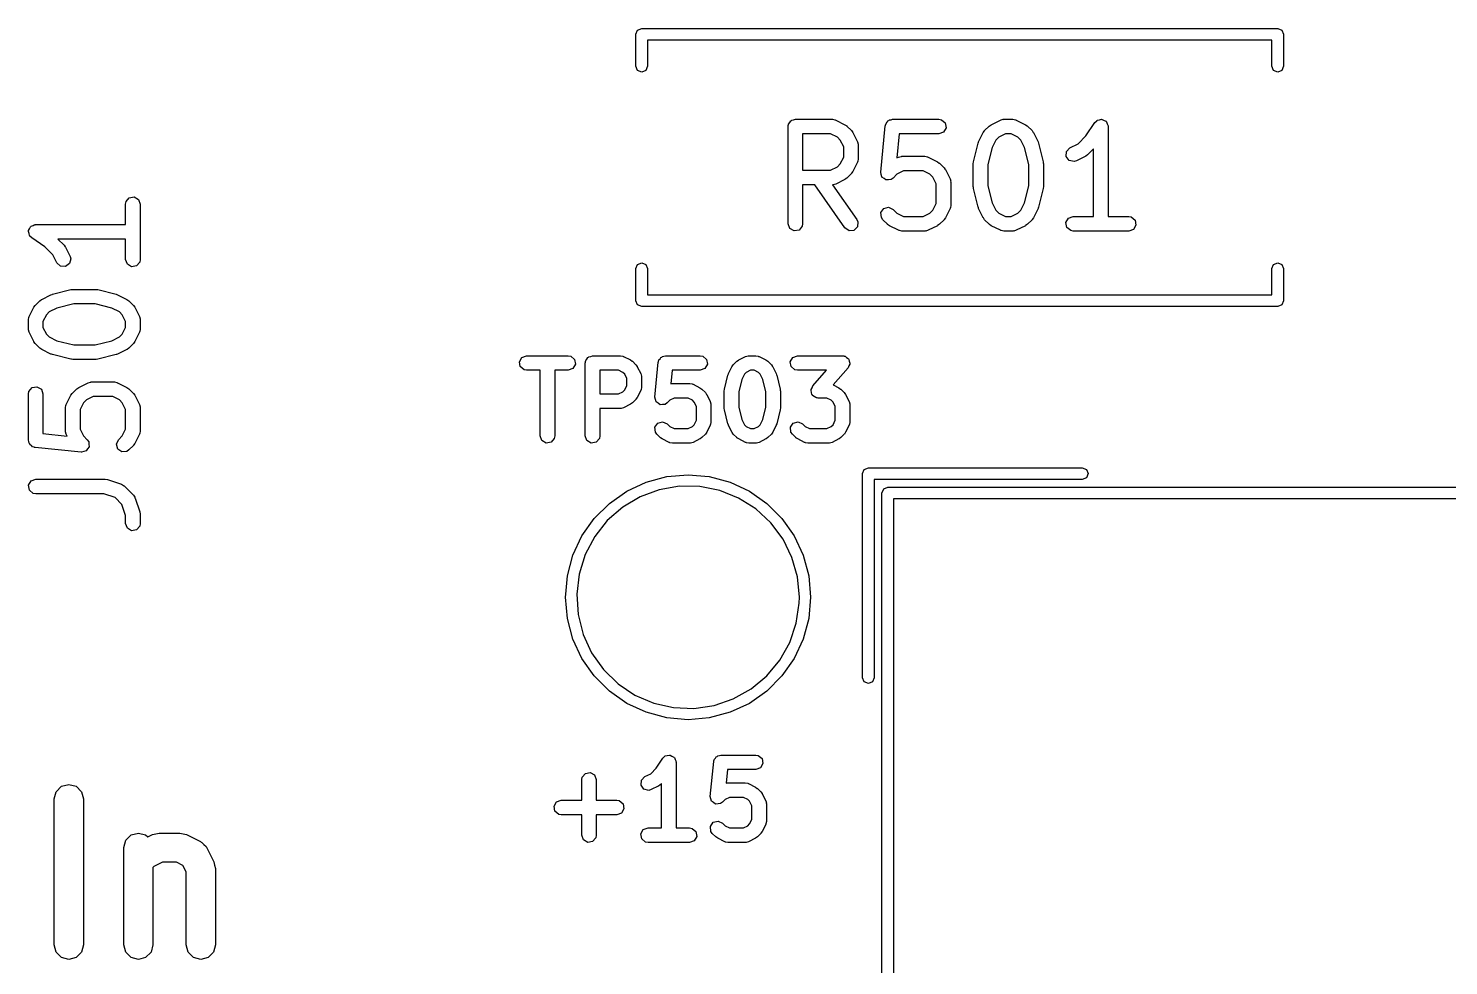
# Model space of a CAD drawing. Extents: x 101.6 to 192, y -111.7 to -65.4.
# Drawn here: x 101.65 to 116.25, y -102.87 to -93.24 of the extents above; entities that cross this region are included whole.
import ezdxf

# ---------------------------------------------------------------- set-up
doc = ezdxf.new("R2010")
doc.units = 0
doc.layers.add('BLACK', color=7, linetype='CONTINUOUS')

msp = doc.modelspace()

# ---------------------------------------------------------------- linework, layer by layer
at = {"layer": 'BLACK', "linetype": 'CONTINUOUS'}
for p, q in [((107.897, -93.2958), (107.914, -93.2534)), ((107.897, -93.6258), (107.897, -93.2958)), ((107.914, -93.2534), (107.957, -93.2358)), ((107.957, -93.2358), (114.497, -93.2358)), ((114.497, -93.2358), (114.539, -93.2534)), ((114.539, -93.2534), (114.557, -93.2958)), ((114.557, -93.2958), (114.557, -93.6258)), ((114.437, -93.3558), (108.017, -93.3558)), ((108.017, -93.3558), (108.017, -93.6258)), ((114.437, -93.6258), (114.437, -93.3558)), ((107.914, -93.6682), (107.897, -93.6258)), ((108.017, -93.6258), (107.999, -93.6682)), ((114.454, -93.6682), (114.437, -93.6258)), ((114.557, -93.6258), (114.539, -93.6682)), ((107.957, -93.6858), (107.914, -93.6682)), ((107.999, -93.6682), (107.957, -93.6858)), ((114.497, -93.6858), (114.454, -93.6682)), ((114.539, -93.6682), (114.497, -93.6858)), ((109.466, -94.2195), (109.478, -94.2046)), ((109.478, -94.2046), (109.488, -94.1877)), ((109.488, -94.1877), (109.494, -94.1854)), ((109.494, -94.1854), (109.499, -94.1802)), ((109.499, -94.1802), (109.518, -94.1768)), ((109.518, -94.1768), (109.536, -94.1702)), ((109.536, -94.1702), (109.917, -94.1702)), ((109.917, -94.1702), (109.943, -94.1747)), ((109.943, -94.1747), (109.946, -94.1776)), ((109.946, -94.1776), (109.951, -94.1781)), ((109.951, -94.1781), (110.046, -94.2257)), ((110.469, -94.2126), (110.48, -94.2015)), ((110.48, -94.2015), (110.488, -94.1877)), ((110.488, -94.1877), (110.498, -94.1841)), ((110.498, -94.1841), (110.505, -94.1768)), ((110.505, -94.1768), (110.521, -94.1756)), ((110.521, -94.1756), (110.536, -94.1702)), ((110.536, -94.1702), (111.012, -94.1702)), ((111.012, -94.1702), (111.038, -94.1747)), ((111.038, -94.1747), (111.077, -94.2077)), ((111.077, -94.2077), (111.086, -94.2582)), ((111.55, -94.2257), (111.645, -94.1781)), ((111.645, -94.1781), (111.67, -94.1707)), ((111.67, -94.1707), (111.675, -94.1717)), ((111.675, -94.1717), (111.679, -94.1702)), ((111.679, -94.1702), (111.774, -94.1702)), ((111.774, -94.1702), (111.8, -94.1747)), ((111.8, -94.1747), (111.803, -94.1776)), ((111.803, -94.1776), (111.808, -94.1781)), ((111.808, -94.1781), (111.903, -94.2257)), ((112.525, -94.3403), (112.617, -94.2036)), ((112.617, -94.2036), (112.635, -94.1847)), ((112.635, -94.1847), (112.639, -94.1835)), ((112.639, -94.1835), (112.641, -94.1802)), ((112.641, -94.1802), (112.663, -94.1764)), ((112.663, -94.1764), (112.684, -94.1703)), ((112.684, -94.1703), (112.688, -94.1721)), ((112.688, -94.1721), (112.692, -94.1713)), ((112.692, -94.1713), (112.711, -94.1822)), ((112.711, -94.1822), (112.731, -94.1909)), ((112.731, -94.1909), (112.733, -94.1948)), ((112.733, -94.1948), (112.736, -94.197)), ((112.736, -94.197), (112.744, -94.2174)), ((109.461, -94.2452), (109.463, -94.2354)), ((109.461, -95.2452), (109.461, -94.2452)), ((109.462, -94.2322), (109.464, -94.2293)), ((109.463, -94.2354), (109.462, -94.2322)), ((109.464, -94.2293), (109.466, -94.2195)), ((109.611, -94.3202), (109.611, -94.694)), ((109.899, -94.3202), (109.611, -94.3202)), ((109.968, -94.3544), (109.899, -94.3202)), ((109.998, -94.3848), (109.968, -94.3544)), ((110.046, -94.2257), (110.064, -94.2391)), ((110.064, -94.2391), (110.065, -94.2398)), ((110.065, -94.2398), (110.113, -94.2874)), ((110.113, -94.2874), (110.126, -94.3058)), ((110.126, -94.3058), (110.127, -94.3069)), ((110.127, -94.3069), (110.175, -94.4021)), ((110.414, -94.7139), (110.461, -94.2377)), ((110.461, -94.2377), (110.463, -94.2339)), ((110.462, -94.2322), (110.464, -94.2295)), ((110.463, -94.2339), (110.462, -94.2322)), ((110.464, -94.2295), (110.469, -94.2126)), ((110.604, -94.3202), (110.579, -94.5684)), ((111.012, -94.3202), (110.604, -94.3202)), ((111.061, -94.3026), (111.012, -94.3202)), ((111.086, -94.2582), (111.061, -94.3026)), ((111.421, -94.4021), (111.469, -94.3069)), ((111.469, -94.3069), (111.482, -94.2889)), ((111.482, -94.2889), (111.483, -94.2874)), ((111.483, -94.2874), (111.531, -94.2398)), ((111.531, -94.2398), (111.549, -94.2269)), ((111.549, -94.2269), (111.55, -94.2257)), ((111.628, -94.3544), (111.598, -94.3848)), ((111.697, -94.3202), (111.628, -94.3544)), ((111.757, -94.3202), (111.697, -94.3202)), ((111.825, -94.3544), (111.757, -94.3202)), ((111.855, -94.3848), (111.825, -94.3544)), ((111.903, -94.2257), (111.921, -94.2391)), ((111.921, -94.2391), (111.922, -94.2398)), ((111.922, -94.2398), (111.97, -94.2874)), ((111.97, -94.2874), (111.983, -94.3058)), ((111.983, -94.3058), (111.984, -94.3069)), ((111.984, -94.3069), (112.032, -94.4021)), ((112.444, -94.4216), (112.525, -94.3403)), ((112.744, -94.2174), (112.754, -94.2369)), ((112.754, -94.2369), (112.753, -94.2411)), ((112.753, -94.2411), (112.754, -94.2452)), ((112.754, -94.2452), (112.754, -95.1702)), ((110.033, -94.4534), (109.998, -94.3848)), ((110.033, -94.5608), (110.033, -94.4534)), ((110.175, -94.4021), (110.182, -94.4271)), ((110.182, -94.4271), (110.181, -94.4314)), ((110.181, -94.4314), (110.183, -94.4357)), ((110.183, -94.4357), (110.183, -94.5785)), ((111.368, -94.6079), (111.416, -94.4175)), ((111.416, -94.4175), (111.421, -94.4056)), ((111.421, -94.4056), (111.421, -94.4021)), ((111.559, -94.4618), (111.516, -94.6354)), ((111.598, -94.3848), (111.559, -94.4618)), ((111.894, -94.4618), (111.855, -94.3848)), ((111.937, -94.6354), (111.894, -94.4618)), ((112.032, -94.4021), (112.035, -94.4145)), ((112.035, -94.4145), (112.037, -94.4175)), ((112.037, -94.4175), (112.085, -94.6079)), ((112.321, -94.5523), (112.324, -94.5011)), ((112.324, -94.5011), (112.36, -94.4638)), ((112.36, -94.4638), (112.444, -94.4216)), ((112.604, -94.4739), (112.542, -94.5363)), ((112.604, -95.1702), (112.604, -94.4739)), ((109.968, -94.6597), (109.998, -94.6293)), ((109.998, -94.6293), (110.033, -94.5608)), ((110.175, -94.6121), (110.127, -94.7073)), ((110.178, -94.6042), (110.175, -94.6076)), ((110.175, -94.6076), (110.175, -94.6121)), ((110.183, -94.5785), (110.178, -94.6042)), ((110.579, -94.5684), (110.598, -94.5591)), ((110.598, -94.5591), (110.623, -94.5516)), ((110.623, -94.5516), (110.627, -94.5527)), ((110.627, -94.5527), (110.631, -94.5511)), ((110.631, -94.5511), (110.869, -94.5511)), ((110.869, -94.5511), (110.895, -94.5557)), ((110.895, -94.5557), (110.899, -94.5585)), ((110.899, -94.5585), (110.903, -94.5591)), ((110.903, -94.5591), (110.998, -94.6067)), ((110.998, -94.6067), (111.016, -94.62)), ((111.016, -94.62), (111.018, -94.6207)), ((111.018, -94.6207), (111.065, -94.6683)), ((111.366, -94.6261), (111.368, -94.6114)), ((111.366, -94.8642), (111.366, -94.6261)), ((111.368, -94.6114), (111.368, -94.6079)), ((111.516, -94.6354), (111.516, -94.855)), ((111.937, -94.855), (111.937, -94.6354)), ((112.085, -94.6079), (112.086, -94.6229)), ((112.086, -94.6229), (112.087, -94.6261)), ((112.087, -94.6261), (112.087, -94.8642)), ((112.352, -94.5935), (112.321, -94.5523)), ((112.402, -94.6054), (112.352, -94.5935)), ((112.427, -94.598), (112.402, -94.6054)), ((112.522, -94.5504), (112.427, -94.598)), ((112.523, -94.5492), (112.522, -94.5504)), ((112.542, -94.5363), (112.523, -94.5492)), ((109.611, -94.694), (109.899, -94.694)), ((109.899, -94.694), (109.968, -94.6597)), ((110.046, -94.7885), (109.951, -94.8361)), ((110.047, -94.7873), (110.046, -94.7885)), ((110.065, -94.7744), (110.047, -94.7873)), ((110.113, -94.7268), (110.065, -94.7744)), ((110.114, -94.7253), (110.113, -94.7268)), ((110.127, -94.7073), (110.114, -94.7253)), ((110.414, -94.7144), (110.414, -94.7139)), ((110.414, -94.7148), (110.414, -94.7144)), ((110.42, -94.7392), (110.414, -94.7148)), ((110.427, -94.7636), (110.42, -94.7392)), ((110.427, -94.7639), (110.427, -94.7636)), ((110.427, -94.7644), (110.427, -94.7639)), ((110.448, -94.7788), (110.427, -94.7644)), ((110.468, -94.7936), (110.448, -94.7788)), ((110.469, -94.7935), (110.468, -94.7936)), ((110.494, -94.7916), (110.469, -94.7938)), ((110.469, -94.7938), (110.469, -94.7935)), ((110.519, -94.7897), (110.494, -94.7916)), ((110.52, -94.7894), (110.519, -94.7897)), ((110.542, -94.7744), (110.52, -94.7893)), ((110.52, -94.7893), (110.52, -94.7894)), ((110.581, -94.7354), (110.542, -94.7744)), ((110.649, -94.7011), (110.581, -94.7354)), ((110.852, -94.7011), (110.649, -94.7011)), ((110.92, -94.7354), (110.852, -94.7011)), ((110.951, -94.7658), (110.92, -94.7354)), ((110.985, -94.8343), (110.951, -94.7658)), ((111.065, -94.6683), (111.078, -94.6867)), ((111.078, -94.6867), (111.079, -94.6878)), ((111.079, -94.6878), (111.127, -94.7831)), ((111.127, -94.7831), (111.134, -94.808)), ((109.735, -94.844), (109.611, -94.844)), ((109.611, -94.844), (109.611, -95.2452)), ((110.046, -95.2882), (109.735, -94.844)), ((109.921, -94.8425), (109.918, -94.8436)), ((109.918, -94.8436), (110.169, -95.2022)), ((109.926, -94.8435), (109.921, -94.8425)), ((109.951, -94.8361), (109.926, -94.8435)), ((110.985, -95.037), (110.985, -94.8343)), ((111.134, -94.808), (111.133, -94.8124)), ((111.133, -94.8124), (111.135, -94.8166)), ((111.135, -94.8166), (111.135, -95.0547)), ((111.367, -94.8675), (111.366, -94.8642)), ((111.368, -94.8824), (111.367, -94.8675)), ((111.416, -95.0729), (111.368, -94.8824)), ((111.516, -94.855), (111.559, -95.0285)), ((111.894, -95.0285), (111.937, -94.855)), ((112.085, -94.8824), (112.037, -95.0729)), ((112.087, -94.8642), (112.085, -94.879)), ((112.085, -94.879), (112.085, -94.8824)), ((102.648, -95.042), (102.653, -95.0163)), ((102.648, -95.2527), (102.648, -95.042)), ((102.653, -95.0163), (102.686, -94.977)), ((102.686, -94.977), (102.736, -94.9681)), ((102.736, -94.9681), (102.781, -94.9937)), ((102.781, -94.9937), (102.798, -95.042)), ((102.798, -95.042), (102.798, -95.6134)), ((110.445, -95.0885), (110.495, -95.0752)), ((110.495, -95.0752), (110.542, -95.0969)), ((110.951, -95.1055), (110.985, -95.037)), ((111.127, -95.0882), (111.079, -95.1835)), ((111.128, -95.0838), (111.127, -95.0882)), ((111.13, -95.0804), (111.128, -95.0838)), ((111.135, -95.0547), (111.13, -95.0804)), ((111.418, -95.0758), (111.416, -95.0729)), ((111.421, -95.0882), (111.418, -95.0758)), ((111.469, -95.1835), (111.421, -95.0882)), ((111.559, -95.0285), (111.598, -95.1055)), ((111.855, -95.1055), (111.894, -95.0285)), ((112.032, -95.0882), (111.984, -95.1835)), ((112.037, -95.0729), (112.032, -95.0847)), ((112.032, -95.0847), (112.032, -95.0882)), ((110.169, -95.2022), (110.18, -95.2258)), ((110.18, -95.2258), (110.176, -95.2769)), ((110.416, -95.1305), (110.445, -95.0885)), ((110.421, -95.1816), (110.416, -95.1305)), ((110.435, -95.203), (110.421, -95.1816)), ((110.483, -95.2506), (110.435, -95.203)), ((110.542, -95.0969), (110.581, -95.1359)), ((110.581, -95.1359), (110.649, -95.1702)), ((110.649, -95.1702), (110.852, -95.1702)), ((110.852, -95.1702), (110.92, -95.1359)), ((110.92, -95.1359), (110.951, -95.1055)), ((111.065, -95.203), (111.018, -95.2506)), ((111.066, -95.2015), (111.065, -95.203)), ((111.079, -95.1835), (111.066, -95.2015)), ((111.47, -95.1846), (111.469, -95.1835)), ((111.483, -95.203), (111.47, -95.1846)), ((111.531, -95.2506), (111.483, -95.203)), ((111.598, -95.1055), (111.628, -95.1359)), ((111.628, -95.1359), (111.697, -95.1702)), ((111.697, -95.1702), (111.757, -95.1702)), ((111.757, -95.1702), (111.825, -95.1359)), ((111.825, -95.1359), (111.855, -95.1055)), ((111.97, -95.203), (111.922, -95.2506)), ((111.971, -95.2015), (111.97, -95.203)), ((111.984, -95.1835), (111.971, -95.2015)), ((112.319, -95.2322), (112.345, -95.1877)), ((112.328, -95.2827), (112.319, -95.2322)), ((112.345, -95.1877), (112.393, -95.1702)), ((112.393, -95.1702), (112.604, -95.1702)), ((112.754, -95.1702), (112.965, -95.1702)), ((112.965, -95.1702), (112.99, -95.1747)), ((112.99, -95.1747), (113.03, -95.2077)), ((113.03, -95.2077), (113.039, -95.2582)), ((101.649, -95.3228), (101.65, -95.3189)), ((101.655, -95.3437), (101.649, -95.3228)), ((101.65, -95.3146), (101.66, -95.2958)), ((101.65, -95.3189), (101.65, -95.3146)), ((101.658, -95.3652), (101.655, -95.3437)), ((101.662, -95.3679), (101.658, -95.3652)), ((101.66, -95.2958), (101.669, -95.2759)), ((101.663, -95.3721), (101.662, -95.3679)), ((101.682, -95.3901), (101.663, -95.3721)), ((101.669, -95.2759), (101.673, -95.2739)), ((101.673, -95.2739), (101.675, -95.2702)), ((101.675, -95.2702), (101.696, -95.2628)), ((101.696, -95.2628), (101.715, -95.2531)), ((101.715, -95.2531), (101.719, -95.2541)), ((101.719, -95.2541), (101.723, -95.2527)), ((101.723, -95.2527), (102.648, -95.2527)), ((109.479, -95.2934), (109.461, -95.2452)), ((109.523, -95.319), (109.479, -95.2934)), ((109.574, -95.3101), (109.523, -95.319)), ((109.607, -95.2708), (109.574, -95.3101)), ((109.611, -95.2452), (109.607, -95.2708)), ((110.088, -95.3176), (110.046, -95.2882)), ((110.139, -95.3132), (110.088, -95.3176)), ((110.176, -95.2769), (110.139, -95.3132)), ((110.485, -95.2513), (110.483, -95.2506)), ((110.503, -95.2646), (110.485, -95.2513)), ((110.598, -95.3123), (110.503, -95.2646)), ((110.602, -95.3128), (110.598, -95.3123)), ((110.606, -95.3157), (110.602, -95.3128)), ((110.631, -95.3202), (110.606, -95.3157)), ((110.869, -95.3202), (110.631, -95.3202)), ((110.874, -95.3186), (110.869, -95.3202)), ((110.878, -95.3197), (110.874, -95.3186)), ((110.903, -95.3123), (110.878, -95.3197)), ((110.998, -95.2646), (110.903, -95.3123)), ((110.999, -95.2635), (110.998, -95.2646)), ((111.018, -95.2506), (110.999, -95.2635)), ((111.532, -95.2513), (111.531, -95.2506)), ((111.55, -95.2646), (111.532, -95.2513)), ((111.645, -95.3123), (111.55, -95.2646)), ((111.65, -95.3128), (111.645, -95.3123)), ((111.653, -95.3157), (111.65, -95.3128)), ((111.679, -95.3202), (111.653, -95.3157)), ((111.774, -95.3202), (111.679, -95.3202)), ((111.778, -95.3186), (111.774, -95.3202)), ((111.783, -95.3197), (111.778, -95.3186)), ((111.808, -95.3123), (111.783, -95.3197)), ((111.903, -95.2646), (111.808, -95.3123)), ((111.904, -95.2635), (111.903, -95.2646)), ((111.922, -95.2506), (111.904, -95.2635)), ((112.368, -95.3157), (112.328, -95.2827)), ((112.393, -95.3202), (112.368, -95.3157)), ((112.965, -95.3202), (112.393, -95.3202)), ((113.013, -95.3026), (112.965, -95.3202)), ((113.039, -95.2582), (113.013, -95.3026)), ((101.818, -95.4812), (101.682, -95.3901)), ((101.9, -95.5626), (101.818, -95.4812)), ((102.648, -95.4027), (101.952, -95.4027)), ((101.952, -95.4027), (102.015, -95.4651)), ((102.015, -95.4651), (102.027, -95.4835)), ((102.027, -95.4835), (102.029, -95.4846)), ((102.029, -95.4846), (102.076, -95.5798)), ((102.648, -95.6134), (102.648, -95.4027)), ((101.942, -95.6469), (101.9, -95.5626)), ((101.979, -95.6822), (101.942, -95.6469)), ((102.072, -95.6547), (102.03, -95.6853)), ((102.084, -95.6048), (102.072, -95.6547)), ((102.076, -95.5798), (102.084, -95.6048)), ((102.666, -95.6616), (102.648, -95.6134)), ((102.71, -95.6872), (102.666, -95.6616)), ((102.794, -95.639), (102.761, -95.6783)), ((102.798, -95.6134), (102.794, -95.639)), ((107.897, -95.7058), (107.914, -95.6634)), ((107.914, -95.6634), (107.957, -95.6458)), ((107.957, -95.6458), (107.999, -95.6634)), ((107.999, -95.6634), (108.017, -95.7058)), ((114.437, -95.7058), (114.454, -95.6634)), ((114.454, -95.6634), (114.497, -95.6458)), ((114.497, -95.6458), (114.539, -95.6634)), ((114.539, -95.6634), (114.557, -95.7058)), ((102.03, -95.6853), (101.979, -95.6822)), ((102.761, -95.6783), (102.71, -95.6872)), ((107.897, -96.0358), (107.897, -95.7058)), ((108.017, -95.7058), (108.017, -95.9758)), ((114.437, -95.9758), (114.437, -95.7058)), ((114.557, -95.7058), (114.557, -96.0358)), ((101.896, -95.9692), (102.086, -95.9216)), ((102.086, -95.9216), (102.101, -95.9205)), ((102.101, -95.9205), (102.104, -95.9193)), ((102.104, -95.9193), (102.342, -95.9193)), ((102.342, -95.9193), (102.357, -95.9219)), ((102.357, -95.9219), (102.361, -95.9216)), ((102.361, -95.9216), (102.551, -95.9692)), ((101.656, -96.1989), (101.704, -96.1036)), ((101.704, -96.1036), (101.717, -96.0856)), ((101.717, -96.0856), (101.718, -96.0842)), ((101.718, -96.0842), (101.766, -96.0365)), ((101.766, -96.0365), (101.784, -96.0237)), ((101.784, -96.0237), (101.785, -96.0225)), ((101.785, -96.0225), (101.88, -95.9749)), ((101.88, -95.9749), (101.893, -95.9712)), ((101.893, -95.9712), (101.896, -95.9692)), ((102.114, -96.0693), (101.94, -96.1127)), ((102.333, -96.0693), (102.114, -96.0693)), ((102.507, -96.1127), (102.333, -96.0693)), ((102.551, -95.9692), (102.563, -95.9745)), ((102.563, -95.9745), (102.566, -95.9749)), ((102.566, -95.9749), (102.662, -96.0225)), ((102.662, -96.0225), (102.68, -96.0358)), ((102.68, -96.0358), (102.681, -96.0365)), ((102.681, -96.0365), (102.729, -96.0842)), ((102.729, -96.0842), (102.742, -96.1025)), ((102.742, -96.1025), (102.743, -96.1036)), ((102.743, -96.1036), (102.79, -96.1989)), ((107.914, -96.0782), (107.897, -96.0358)), ((107.957, -96.0958), (107.914, -96.0782)), ((114.497, -96.0958), (107.957, -96.0958)), ((108.017, -95.9758), (114.437, -95.9758)), ((114.539, -96.0782), (114.497, -96.0958)), ((114.557, -96.0358), (114.539, -96.0782)), ((101.648, -96.2324), (101.653, -96.2068)), ((101.648, -96.3277), (101.648, -96.2324)), ((101.653, -96.2068), (101.656, -96.2033)), ((101.656, -96.2033), (101.656, -96.1989)), ((101.833, -96.1816), (101.798, -96.2501)), ((101.798, -96.2501), (101.798, -96.31)), ((101.863, -96.1512), (101.833, -96.1816)), ((101.94, -96.1127), (101.863, -96.1512)), ((102.584, -96.1512), (102.507, -96.1127)), ((102.614, -96.1816), (102.584, -96.1512)), ((102.648, -96.2501), (102.614, -96.1816)), ((102.648, -96.31), (102.648, -96.2501)), ((102.79, -96.1989), (102.798, -96.2239)), ((102.798, -96.2239), (102.797, -96.2282)), ((102.797, -96.2282), (102.798, -96.2324)), ((102.798, -96.2324), (102.798, -96.3277)), ((101.65, -96.3319), (101.648, -96.3277)), ((101.649, -96.3362), (101.65, -96.3319)), ((101.656, -96.3612), (101.649, -96.3362)), ((101.704, -96.4564), (101.656, -96.3612)), ((101.798, -96.31), (101.833, -96.3785)), ((101.833, -96.3785), (101.863, -96.4089)), ((102.584, -96.4089), (102.614, -96.3785)), ((102.614, -96.3785), (102.648, -96.31)), ((102.79, -96.3612), (102.743, -96.4564)), ((102.791, -96.3568), (102.79, -96.3612)), ((102.794, -96.3533), (102.791, -96.3568)), ((102.798, -96.3277), (102.794, -96.3533)), ((101.705, -96.4576), (101.704, -96.4564)), ((101.718, -96.4759), (101.705, -96.4576)), ((101.766, -96.5236), (101.718, -96.4759)), ((101.767, -96.5242), (101.766, -96.5236)), ((101.785, -96.5376), (101.767, -96.5242)), ((101.88, -96.5852), (101.785, -96.5376)), ((101.863, -96.4089), (101.94, -96.4474)), ((101.94, -96.4474), (102.114, -96.4908)), ((102.114, -96.4908), (102.333, -96.4908)), ((102.333, -96.4908), (102.507, -96.4474)), ((102.507, -96.4474), (102.584, -96.4089)), ((102.662, -96.5376), (102.566, -96.5852)), ((102.663, -96.5364), (102.662, -96.5376)), ((102.681, -96.5236), (102.663, -96.5364)), ((102.729, -96.4759), (102.681, -96.5236)), ((102.743, -96.4564), (102.729, -96.4745)), ((102.729, -96.4745), (102.729, -96.4759)), ((101.884, -96.5856), (101.88, -96.5852)), ((101.896, -96.5909), (101.884, -96.5856)), ((102.086, -96.6385), (101.896, -96.5909)), ((102.09, -96.6382), (102.086, -96.6385)), ((102.104, -96.6408), (102.09, -96.6382)), ((102.342, -96.6408), (102.104, -96.6408)), ((102.346, -96.6396), (102.342, -96.6408)), ((102.361, -96.6385), (102.346, -96.6396)), ((102.551, -96.5909), (102.361, -96.6385)), ((102.554, -96.5889), (102.551, -96.5909)), ((102.566, -96.5852), (102.554, -96.5889)), ((106.698, -96.6637), (106.724, -96.6192)), ((106.707, -96.7142), (106.698, -96.6637)), ((106.724, -96.6192), (106.772, -96.6017)), ((106.772, -96.6017), (107.2, -96.6017)), ((107.2, -96.6017), (107.226, -96.6062)), ((107.226, -96.6062), (107.265, -96.6392)), ((107.274, -96.6897), (107.249, -96.7341)), ((107.265, -96.6392), (107.274, -96.6897)), ((107.375, -96.6767), (107.377, -96.6669)), ((107.375, -97.4267), (107.375, -96.6767)), ((107.377, -96.6637), (107.378, -96.6608)), ((107.377, -96.6669), (107.377, -96.6637)), ((107.378, -96.6608), (107.38, -96.651)), ((107.38, -96.651), (107.393, -96.6361)), ((107.393, -96.6361), (107.402, -96.6192)), ((107.402, -96.6192), (107.409, -96.6169)), ((107.409, -96.6169), (107.413, -96.6117)), ((107.413, -96.6117), (107.432, -96.6083)), ((107.432, -96.6083), (107.45, -96.6017)), ((107.45, -96.6017), (107.736, -96.6017)), ((107.736, -96.6017), (107.762, -96.6062)), ((107.762, -96.6062), (107.765, -96.6091)), ((107.765, -96.6091), (107.77, -96.6096)), ((107.77, -96.6096), (107.841, -96.6453)), ((107.841, -96.6453), (107.859, -96.6587)), ((107.859, -96.6587), (107.861, -96.6594)), ((107.861, -96.6594), (107.896, -96.6951)), ((108.09, -97.0264), (108.126, -96.6692)), ((108.126, -96.6692), (108.127, -96.6654)), ((108.127, -96.6637), (108.128, -96.661)), ((108.127, -96.6654), (108.127, -96.6637)), ((108.128, -96.661), (108.133, -96.6441)), ((108.133, -96.6441), (108.144, -96.633)), ((108.144, -96.633), (108.152, -96.6192)), ((108.152, -96.6192), (108.162, -96.6156)), ((108.162, -96.6156), (108.17, -96.6083)), ((108.17, -96.6083), (108.185, -96.6071)), ((108.185, -96.6071), (108.2, -96.6017)), ((108.2, -96.6017), (108.558, -96.6017)), ((108.558, -96.6017), (108.583, -96.6062)), ((108.583, -96.6062), (108.623, -96.6392)), ((108.631, -96.6897), (108.606, -96.7341)), ((108.623, -96.6392), (108.631, -96.6897)), ((108.897, -96.6951), (108.933, -96.6594)), ((108.933, -96.6594), (108.952, -96.6465)), ((108.952, -96.6465), (108.953, -96.6453)), ((108.953, -96.6453), (109.024, -96.6096)), ((109.024, -96.6096), (109.049, -96.6022)), ((109.049, -96.6022), (109.053, -96.6032)), ((109.053, -96.6032), (109.058, -96.6017)), ((109.058, -96.6017), (109.129, -96.6017)), ((109.129, -96.6017), (109.155, -96.6062)), ((109.155, -96.6062), (109.158, -96.6091)), ((109.158, -96.6091), (109.163, -96.6096)), ((109.163, -96.6096), (109.234, -96.6453)), ((109.234, -96.6453), (109.252, -96.6587)), ((109.252, -96.6587), (109.253, -96.6594)), ((109.253, -96.6594), (109.289, -96.6951)), ((109.484, -96.6637), (109.509, -96.6192)), ((109.493, -96.7142), (109.484, -96.6637)), ((109.509, -96.6192), (109.558, -96.6017)), ((109.558, -96.6017), (110.022, -96.6017)), ((110.022, -96.6017), (110.033, -96.6036)), ((110.033, -96.6036), (110.036, -96.6031)), ((110.036, -96.6031), (110.039, -96.6047)), ((110.039, -96.6047), (110.048, -96.6062)), ((110.048, -96.6062), (110.063, -96.6192)), ((110.063, -96.6192), (110.08, -96.6297)), ((110.08, -96.6297), (110.082, -96.6353)), ((110.082, -96.6353), (110.087, -96.6392)), ((110.096, -96.6897), (110.086, -96.7072)), ((110.087, -96.6392), (110.09, -96.6591)), ((110.09, -96.6591), (110.097, -96.6782)), ((110.097, -96.6782), (110.095, -96.6838)), ((110.095, -96.6838), (110.096, -96.6897)), ((106.746, -96.7472), (106.707, -96.7142)), ((106.772, -96.7517), (106.746, -96.7472)), ((106.911, -96.7517), (106.772, -96.7517)), ((106.911, -97.4267), (106.911, -96.7517)), ((107.2, -96.7517), (107.061, -96.7517)), ((107.061, -96.7517), (107.061, -97.4267)), ((107.249, -96.7341), (107.2, -96.7517)), ((107.525, -96.7517), (107.525, -96.9945)), ((107.718, -96.7517), (107.525, -96.7517)), ((107.763, -96.774), (107.718, -96.7517)), ((107.782, -96.7925), (107.763, -96.774)), ((107.804, -96.8372), (107.782, -96.7925)), ((107.804, -96.909), (107.804, -96.8372)), ((107.896, -96.6951), (107.909, -96.7134)), ((107.909, -96.7134), (107.91, -96.7146)), ((107.91, -96.7146), (107.946, -96.786)), ((107.946, -96.786), (107.954, -96.811)), ((107.954, -96.811), (107.952, -96.8153)), ((107.952, -96.8153), (107.954, -96.8195)), ((107.954, -96.8195), (107.954, -96.9267)), ((108.268, -96.7517), (108.254, -96.8905)), ((108.558, -96.7517), (108.268, -96.7517)), ((108.606, -96.7341), (108.558, -96.7517)), ((108.806, -96.9442), (108.842, -96.8014)), ((108.842, -96.8014), (108.847, -96.7895)), ((108.847, -96.7895), (108.848, -96.786)), ((108.848, -96.786), (108.883, -96.7146)), ((108.883, -96.7146), (108.897, -96.6966)), ((108.897, -96.6966), (108.897, -96.6951)), ((109.012, -96.7925), (108.986, -96.8457)), ((109.031, -96.774), (109.012, -96.7925)), ((109.075, -96.7517), (109.031, -96.774)), ((109.111, -96.7517), (109.075, -96.7517)), ((109.156, -96.774), (109.111, -96.7517)), ((109.175, -96.7925), (109.156, -96.774)), ((109.201, -96.8457), (109.175, -96.7925)), ((109.289, -96.6951), (109.302, -96.7134)), ((109.302, -96.7134), (109.303, -96.7146)), ((109.303, -96.7146), (109.339, -96.786)), ((109.339, -96.786), (109.343, -96.7984)), ((109.343, -96.7984), (109.345, -96.8014)), ((109.345, -96.8014), (109.38, -96.9442)), ((109.532, -96.7472), (109.493, -96.7142)), ((109.558, -96.7517), (109.532, -96.7472)), ((109.857, -96.7517), (109.558, -96.7517)), ((109.715, -96.913), (109.857, -96.7517)), ((110.078, -96.7261), (109.925, -96.9015)), ((110.086, -96.7072), (110.078, -96.7261)), ((101.648, -96.9943), (101.653, -96.9687)), ((101.653, -96.9687), (101.686, -96.9294)), ((101.686, -96.9294), (101.736, -96.9205)), ((101.736, -96.9205), (101.781, -96.9461)), ((101.781, -96.9461), (101.798, -96.9943)), ((102.099, -96.9889), (102.147, -96.9413)), ((102.147, -96.9413), (102.165, -96.9284)), ((102.165, -96.9284), (102.166, -96.9273)), ((102.166, -96.9273), (102.261, -96.8796)), ((102.261, -96.8796), (102.286, -96.8722)), ((102.286, -96.8722), (102.291, -96.8732)), ((102.291, -96.8732), (102.295, -96.8717)), ((102.295, -96.8717), (102.533, -96.8717)), ((102.533, -96.8717), (102.559, -96.8762)), ((102.559, -96.8762), (102.562, -96.8791)), ((102.562, -96.8791), (102.566, -96.8796)), ((102.566, -96.8796), (102.662, -96.9273)), ((102.662, -96.9273), (102.68, -96.9406)), ((102.68, -96.9406), (102.681, -96.9413)), ((102.681, -96.9413), (102.729, -96.9889)), ((107.718, -96.9945), (107.763, -96.9722)), ((107.763, -96.9722), (107.782, -96.9537)), ((107.782, -96.9537), (107.804, -96.909)), ((107.946, -96.9602), (107.91, -97.0317)), ((107.947, -96.9558), (107.946, -96.9602)), ((107.95, -96.9523), (107.947, -96.9558)), ((107.954, -96.9267), (107.95, -96.9523)), ((108.254, -96.8905), (108.263, -96.8879)), ((108.263, -96.8879), (108.268, -96.8889)), ((108.268, -96.8889), (108.272, -96.8874)), ((108.272, -96.8874), (108.45, -96.8874)), ((108.45, -96.8874), (108.476, -96.8919)), ((108.476, -96.8919), (108.48, -96.8948)), ((108.48, -96.8948), (108.484, -96.8953)), ((108.484, -96.8953), (108.555, -96.931)), ((108.555, -96.931), (108.573, -96.9444)), ((108.573, -96.9444), (108.575, -96.9451)), ((108.575, -96.9451), (108.611, -96.9808)), ((108.611, -96.9808), (108.623, -96.9992)), ((108.804, -96.9624), (108.807, -96.9477)), ((108.804, -97.141), (108.804, -96.9624)), ((108.807, -96.9477), (108.806, -96.9442)), ((108.986, -96.8457), (108.954, -96.9716)), ((108.954, -96.9716), (108.954, -97.1317)), ((109.233, -96.9716), (109.201, -96.8457)), ((109.233, -97.1317), (109.233, -96.9716)), ((109.38, -96.9442), (109.381, -96.9591)), ((109.381, -96.9591), (109.383, -96.9624)), ((109.383, -96.9624), (109.383, -97.141)), ((109.697, -96.9608), (109.699, -96.9553)), ((109.703, -96.98), (109.697, -96.9608)), ((109.698, -96.9494), (109.708, -96.9319)), ((109.699, -96.9553), (109.698, -96.9494)), ((109.707, -96.9999), (109.703, -96.98)), ((109.708, -96.9319), (109.715, -96.913)), ((109.925, -96.9015), (109.984, -96.931)), ((109.984, -96.931), (110.002, -96.9444)), ((110.002, -96.9444), (110.003, -96.9451)), ((110.003, -96.9451), (110.039, -96.9808)), ((110.039, -96.9808), (110.052, -96.9992)), ((101.648, -97.4705), (101.648, -96.9943)), ((101.798, -96.9943), (101.798, -97.4026)), ((102.029, -97.1372), (102.034, -97.1115)), ((102.034, -97.1115), (102.037, -97.1081)), ((102.037, -97.1036), (102.085, -97.0084)), ((102.037, -97.1081), (102.037, -97.1036)), ((102.085, -97.0084), (102.098, -96.9904)), ((102.098, -96.9904), (102.099, -96.9889)), ((102.214, -97.0864), (102.179, -97.1549)), ((102.244, -97.056), (102.214, -97.0864)), ((102.313, -97.0217), (102.244, -97.056)), ((102.515, -97.0217), (102.313, -97.0217)), ((102.584, -97.056), (102.515, -97.0217)), ((102.614, -97.0864), (102.584, -97.056)), ((102.648, -97.1549), (102.614, -97.0864)), ((102.729, -96.9889), (102.742, -97.0073)), ((102.742, -97.0073), (102.743, -97.0084)), ((102.743, -97.0084), (102.79, -97.1036)), ((102.79, -97.1036), (102.798, -97.1286)), ((102.798, -97.1286), (102.797, -97.133)), ((102.797, -97.133), (102.798, -97.1372)), ((107.525, -96.9945), (107.718, -96.9945)), ((107.841, -97.1009), (107.77, -97.1366)), ((107.842, -97.0997), (107.841, -97.1009)), ((107.861, -97.0869), (107.842, -97.0997)), ((107.896, -97.0511), (107.861, -97.0869)), ((107.897, -97.0497), (107.896, -97.0511)), ((107.91, -97.0317), (107.897, -97.0497)), ((108.09, -97.0268), (108.09, -97.0264)), ((108.09, -97.0273), (108.09, -97.0268)), ((108.097, -97.0517), (108.09, -97.0273)), ((108.103, -97.0761), (108.097, -97.0517)), ((108.103, -97.0764), (108.103, -97.0761)), ((108.103, -97.0768), (108.103, -97.0764)), ((108.124, -97.0913), (108.103, -97.0768)), ((108.144, -97.106), (108.124, -97.0913)), ((108.145, -97.106), (108.144, -97.106)), ((108.17, -97.1041), (108.145, -97.1063)), ((108.145, -97.1063), (108.145, -97.106)), ((108.196, -97.1022), (108.17, -97.1041)), ((108.218, -97.0869), (108.196, -97.1018)), ((108.196, -97.1018), (108.196, -97.1018)), ((108.196, -97.1018), (108.196, -97.1022)), ((108.245, -97.0598), (108.218, -97.0869)), ((108.29, -97.0374), (108.245, -97.0598)), ((108.433, -97.0374), (108.29, -97.0374)), ((108.477, -97.0598), (108.433, -97.0374)), ((108.496, -97.0783), (108.477, -97.0598)), ((108.518, -97.123), (108.496, -97.0783)), ((108.518, -97.2661), (108.518, -97.123)), ((108.623, -96.9992), (108.625, -97.0003)), ((108.625, -97.0003), (108.66, -97.0717)), ((108.66, -97.0717), (108.668, -97.0967)), ((108.668, -97.0967), (108.667, -97.101)), ((108.667, -97.101), (108.668, -97.1053)), ((108.668, -97.1053), (108.668, -97.2838)), ((108.954, -97.1317), (108.986, -97.2577)), ((109.201, -97.2577), (109.233, -97.1317)), ((109.712, -97.0037), (109.707, -96.9999)), ((109.713, -97.0094), (109.712, -97.0037)), ((109.731, -97.0199), (109.713, -97.0094)), ((109.746, -97.0329), (109.731, -97.0199)), ((109.755, -97.0344), (109.746, -97.0329)), ((109.757, -97.036), (109.755, -97.0344)), ((109.761, -97.0354), (109.757, -97.036)), ((109.772, -97.0374), (109.761, -97.0354)), ((109.861, -97.0374), (109.772, -97.0374)), ((109.906, -97.0598), (109.861, -97.0374)), ((109.925, -97.0783), (109.906, -97.0598)), ((109.947, -97.123), (109.925, -97.0783)), ((109.947, -97.2661), (109.947, -97.123)), ((110.052, -96.9992), (110.053, -97.0003)), ((110.053, -97.0003), (110.089, -97.0717)), ((110.089, -97.0717), (110.096, -97.0967)), ((110.096, -97.0967), (110.095, -97.101)), ((110.095, -97.101), (110.097, -97.1053)), ((110.097, -97.1053), (110.097, -97.2838)), ((102.029, -97.3753), (102.029, -97.1372)), ((102.179, -97.1549), (102.179, -97.3576)), ((102.648, -97.3576), (102.648, -97.1549)), ((102.798, -97.1372), (102.798, -97.3753)), ((107.736, -97.1445), (107.525, -97.1445)), ((107.525, -97.1445), (107.525, -97.4267)), ((107.74, -97.143), (107.736, -97.1445)), ((107.745, -97.1441), (107.74, -97.143)), ((107.77, -97.1366), (107.745, -97.1441)), ((108.496, -97.3108), (108.518, -97.2661)), ((108.805, -97.1442), (108.804, -97.141)), ((108.806, -97.1592), (108.805, -97.1442)), ((108.842, -97.302), (108.806, -97.1592)), ((108.986, -97.2577), (109.012, -97.3108)), ((109.175, -97.3108), (109.201, -97.2577)), ((109.38, -97.1592), (109.345, -97.302)), ((109.383, -97.141), (109.38, -97.1557)), ((109.38, -97.1557), (109.38, -97.1592)), ((109.925, -97.3108), (109.947, -97.2661)), ((101.798, -97.4026), (102.047, -97.4275)), ((102.031, -97.3795), (102.029, -97.3753)), ((102.03, -97.3839), (102.031, -97.3795)), ((102.037, -97.4088), (102.03, -97.3839)), ((102.047, -97.4275), (102.037, -97.4088)), ((102.179, -97.3576), (102.214, -97.4261)), ((102.614, -97.4261), (102.648, -97.3576)), ((102.79, -97.4088), (102.743, -97.5041)), ((102.791, -97.4044), (102.79, -97.4088)), ((102.794, -97.4009), (102.791, -97.4044)), ((102.798, -97.3753), (102.794, -97.4009)), ((108.092, -97.3358), (108.122, -97.2938)), ((108.097, -97.387), (108.092, -97.3358)), ((108.112, -97.4083), (108.097, -97.387)), ((108.147, -97.444), (108.112, -97.4083)), ((108.122, -97.2938), (108.171, -97.2805)), ((108.171, -97.2805), (108.218, -97.3022)), ((108.218, -97.3022), (108.245, -97.3293)), ((108.245, -97.3293), (108.29, -97.3517)), ((108.29, -97.3517), (108.433, -97.3517)), ((108.433, -97.3517), (108.477, -97.3293)), ((108.477, -97.3293), (108.496, -97.3108)), ((108.611, -97.4083), (108.575, -97.444)), ((108.625, -97.3888), (108.611, -97.4068)), ((108.611, -97.4068), (108.611, -97.4083)), ((108.66, -97.3174), (108.625, -97.3888)), ((108.661, -97.3129), (108.66, -97.3174)), ((108.664, -97.3095), (108.661, -97.3129)), ((108.668, -97.2838), (108.664, -97.3095)), ((108.844, -97.305), (108.842, -97.302)), ((108.848, -97.3174), (108.844, -97.305)), ((108.883, -97.3888), (108.848, -97.3174)), ((108.885, -97.3899), (108.883, -97.3888)), ((108.897, -97.4083), (108.885, -97.3899)), ((108.933, -97.444), (108.897, -97.4083)), ((109.012, -97.3108), (109.031, -97.3293)), ((109.031, -97.3293), (109.075, -97.3517)), ((109.075, -97.3517), (109.111, -97.3517)), ((109.111, -97.3517), (109.156, -97.3293)), ((109.156, -97.3293), (109.175, -97.3108)), ((109.289, -97.4083), (109.253, -97.444)), ((109.29, -97.4068), (109.289, -97.4083)), ((109.303, -97.3888), (109.29, -97.4068)), ((109.339, -97.3174), (109.303, -97.3888)), ((109.345, -97.302), (109.339, -97.3138)), ((109.339, -97.3138), (109.339, -97.3174)), ((109.485, -97.3358), (109.515, -97.2938)), ((109.49, -97.387), (109.485, -97.3358)), ((109.505, -97.4083), (109.49, -97.387)), ((109.54, -97.444), (109.505, -97.4083)), ((109.515, -97.2938), (109.564, -97.2805)), ((109.564, -97.2805), (109.611, -97.3022)), ((109.611, -97.3022), (109.638, -97.3293)), ((109.638, -97.3293), (109.682, -97.3517)), ((109.682, -97.3517), (109.861, -97.3517)), ((109.861, -97.3517), (109.906, -97.3293)), ((109.906, -97.3293), (109.925, -97.3108)), ((110.039, -97.4083), (110.003, -97.444)), ((110.04, -97.4068), (110.039, -97.4083)), ((110.053, -97.3888), (110.04, -97.4068)), ((110.089, -97.3174), (110.053, -97.3888)), ((110.092, -97.3095), (110.089, -97.3129)), ((110.089, -97.3129), (110.089, -97.3174)), ((110.097, -97.2838), (110.092, -97.3095)), ((101.654, -97.4855), (101.648, -97.4705)), ((101.655, -97.5014), (101.654, -97.4855)), ((101.662, -97.5089), (101.655, -97.5014)), ((101.666, -97.5187), (101.662, -97.5089)), ((101.68, -97.5267), (101.666, -97.5187)), ((101.691, -97.5381), (101.68, -97.5267)), ((101.708, -97.5428), (101.691, -97.5381)), ((101.71, -97.5444), (101.708, -97.5428)), ((101.712, -97.5441), (101.71, -97.5444)), ((101.716, -97.5452), (101.712, -97.5441)), ((102.192, -97.5928), (101.716, -97.5452)), ((102.214, -97.4261), (102.253, -97.4651)), ((102.257, -97.5589), (102.243, -97.5796)), ((102.253, -97.4651), (102.268, -97.4864)), ((102.272, -97.5385), (102.257, -97.5589)), ((102.268, -97.4864), (102.268, -97.4869)), ((102.268, -97.4869), (102.268, -97.4873)), ((102.268, -97.4873), (102.27, -97.5125)), ((102.27, -97.5125), (102.272, -97.5376)), ((102.272, -97.5376), (102.272, -97.538)), ((102.272, -97.538), (102.272, -97.5385)), ((102.553, -97.5116), (102.575, -97.4651)), ((102.567, -97.5612), (102.553, -97.5116)), ((102.609, -97.5906), (102.567, -97.5612)), ((102.575, -97.4651), (102.614, -97.4261)), ((102.681, -97.5712), (102.66, -97.5861)), ((102.729, -97.5236), (102.681, -97.5712)), ((102.743, -97.5041), (102.729, -97.5221)), ((102.729, -97.5221), (102.729, -97.5236)), ((106.929, -97.4749), (106.911, -97.4267)), ((106.973, -97.5005), (106.929, -97.4749)), ((107.024, -97.4916), (106.973, -97.5005)), ((107.057, -97.4523), (107.024, -97.4916)), ((107.061, -97.4267), (107.057, -97.4523)), ((107.393, -97.4749), (107.375, -97.4267)), ((107.437, -97.5005), (107.393, -97.4749)), ((107.488, -97.4916), (107.437, -97.5005)), ((107.521, -97.4523), (107.488, -97.4916)), ((107.525, -97.4267), (107.521, -97.4523)), ((108.149, -97.4447), (108.147, -97.444)), ((108.167, -97.4581), (108.149, -97.4447)), ((108.238, -97.4938), (108.167, -97.4581)), ((108.243, -97.4943), (108.238, -97.4938)), ((108.246, -97.4972), (108.243, -97.4943)), ((108.272, -97.5017), (108.246, -97.4972)), ((108.45, -97.5017), (108.272, -97.5017)), ((108.455, -97.5002), (108.45, -97.5017)), ((108.459, -97.5012), (108.455, -97.5002)), ((108.484, -97.4938), (108.459, -97.5012)), ((108.555, -97.4581), (108.484, -97.4938)), ((108.557, -97.4569), (108.555, -97.4581)), ((108.575, -97.444), (108.557, -97.4569)), ((108.935, -97.4447), (108.933, -97.444)), ((108.953, -97.4581), (108.935, -97.4447)), ((109.024, -97.4938), (108.953, -97.4581)), ((109.029, -97.4943), (109.024, -97.4938)), ((109.032, -97.4972), (109.029, -97.4943)), ((109.058, -97.5017), (109.032, -97.4972)), ((109.129, -97.5017), (109.058, -97.5017)), ((109.133, -97.5002), (109.129, -97.5017)), ((109.138, -97.5012), (109.133, -97.5002)), ((109.163, -97.4938), (109.138, -97.5012)), ((109.234, -97.4581), (109.163, -97.4938)), ((109.235, -97.4569), (109.234, -97.4581)), ((109.253, -97.444), (109.235, -97.4569)), ((109.542, -97.4447), (109.54, -97.444)), ((109.56, -97.4581), (109.542, -97.4447)), ((109.631, -97.4938), (109.56, -97.4581)), ((109.636, -97.4943), (109.631, -97.4938)), ((109.639, -97.4972), (109.636, -97.4943)), ((109.665, -97.5017), (109.639, -97.4972)), ((109.879, -97.5017), (109.665, -97.5017)), ((109.883, -97.5002), (109.879, -97.5017)), ((109.888, -97.5012), (109.883, -97.5002)), ((109.913, -97.4938), (109.888, -97.5012)), ((109.984, -97.4581), (109.913, -97.4938)), ((109.985, -97.4569), (109.984, -97.4581)), ((110.003, -97.444), (109.985, -97.4569)), ((102.193, -97.5926), (102.192, -97.5928)), ((102.217, -97.5863), (102.193, -97.5929)), ((102.193, -97.5929), (102.193, -97.5926)), ((102.242, -97.5801), (102.217, -97.5863)), ((102.243, -97.5796), (102.242, -97.5797)), ((102.242, -97.5797), (102.242, -97.5801)), ((102.66, -97.5861), (102.609, -97.5906)), ((108.002, -97.9014), (108.214, -97.8445)), ((108.214, -97.8445), (108.433, -97.8254)), ((108.433, -97.8254), (108.651, -97.8445)), ((108.651, -97.8445), (108.864, -97.9014)), ((110.227, -97.814), (110.245, -97.7716)), ((110.227, -99.914), (110.227, -97.814)), ((110.245, -97.7716), (110.287, -97.754)), ((110.287, -97.754), (112.487, -97.754)), ((112.487, -97.754), (112.529, -97.7716)), ((112.529, -97.8564), (112.487, -97.874)), ((112.529, -97.7716), (112.547, -97.814)), ((112.547, -97.814), (112.529, -97.8564)), ((101.65, -97.9337), (101.675, -97.8893)), ((101.658, -97.9842), (101.65, -97.9337)), ((101.698, -98.0172), (101.658, -97.9842)), ((101.675, -97.8893), (101.723, -97.8717)), ((101.723, -97.8717), (102.438, -97.8717)), ((102.438, -97.8717), (102.46, -97.8756)), ((102.46, -97.8756), (102.461, -97.8756)), ((102.461, -97.8756), (102.604, -97.9232)), ((102.604, -97.9232), (102.627, -97.9356)), ((102.627, -97.9356), (102.629, -97.9394)), ((102.629, -97.9394), (102.634, -97.9413)), ((102.634, -97.9413), (102.729, -98.0365)), ((107.623, -98.1202), (107.803, -97.9942)), ((107.803, -97.9942), (108.002, -97.9014)), ((108.136, -97.9795), (107.94, -98.052)), ((108.343, -97.944), (108.136, -97.9795)), ((108.552, -97.9468), (108.343, -97.944)), ((108.758, -97.9877), (108.552, -97.9468)), ((108.952, -98.0653), (108.758, -97.9877)), ((108.864, -97.9014), (109.063, -97.9942)), ((109.063, -97.9942), (109.243, -98.1202)), ((112.487, -97.874), (110.347, -97.874)), ((110.347, -97.874), (110.347, -99.914)), ((110.427, -98.014), (110.445, -97.9716)), ((110.445, -97.9716), (110.487, -97.954)), ((110.487, -97.954), (118.287, -97.954)), ((101.723, -98.0217), (101.698, -98.0172)), ((102.425, -98.0217), (101.723, -98.0217)), ((102.54, -98.0599), (102.425, -98.0217)), ((102.61, -98.1301), (102.54, -98.0599)), ((102.648, -98.2446), (102.61, -98.1301)), ((102.729, -98.0365), (102.744, -98.0579)), ((102.744, -98.0579), (102.744, -98.0623)), ((102.744, -98.0623), (102.747, -98.0659)), ((102.747, -98.0659), (102.795, -98.2087)), ((107.467, -98.2755), (107.623, -98.1202)), ((107.94, -98.052), (107.76, -98.1592)), ((109.13, -98.1771), (108.952, -98.0653)), ((109.243, -98.1202), (109.398, -98.2755)), ((110.427, -110.714), (110.427, -98.014)), ((110.547, -98.074), (110.547, -110.654)), ((118.227, -98.074), (110.547, -98.074)), ((102.648, -98.3277), (102.648, -98.2446)), ((102.795, -98.2087), (102.798, -98.2309)), ((102.798, -98.2309), (102.798, -98.2324)), ((102.798, -98.2324), (102.798, -98.3277)), ((107.341, -98.4554), (107.467, -98.2755)), ((107.602, -98.2973), (107.472, -98.4619)), ((107.76, -98.1592), (107.602, -98.2973)), ((109.283, -98.3193), (109.13, -98.1771)), ((109.398, -98.2755), (109.524, -98.4554)), ((102.666, -98.3759), (102.648, -98.3277)), ((102.71, -98.4015), (102.666, -98.3759)), ((102.761, -98.3926), (102.71, -98.4015)), ((102.794, -98.3533), (102.761, -98.3926)), ((102.798, -98.3277), (102.794, -98.3533)), ((109.409, -98.4872), (109.283, -98.3193)), ((107.249, -98.6545), (107.341, -98.4554)), ((107.472, -98.4619), (107.375, -98.6473)), ((109.501, -98.6751), (109.409, -98.4872)), ((109.524, -98.4554), (109.617, -98.6545)), ((107.192, -98.8666), (107.249, -98.6545)), ((107.375, -98.6473), (107.313, -98.8474)), ((109.558, -98.8768), (109.501, -98.6751)), ((109.617, -98.6545), (109.673, -98.8666)), ((107.175, -99.0554), (107.192, -98.8666)), ((107.313, -98.8474), (107.288, -99.0554)), ((109.577, -99.0854), (109.558, -98.8768)), ((109.673, -98.8666), (109.693, -99.0854)), ((107.173, -99.0854), (107.175, -99.0554)), ((107.192, -99.3042), (107.173, -99.0854)), ((107.288, -99.0554), (107.302, -99.2645)), ((109.546, -99.3527), (109.576, -99.1453)), ((109.576, -99.1453), (109.577, -99.0854)), ((109.693, -99.0854), (109.673, -99.3042)), ((107.249, -99.5163), (107.192, -99.3042)), ((107.302, -99.2645), (107.353, -99.4676)), ((109.673, -99.3042), (109.617, -99.5163)), ((107.353, -99.4676), (107.441, -99.6578)), ((109.479, -99.5511), (109.546, -99.3527)), ((107.341, -99.7154), (107.249, -99.5163)), ((109.376, -99.7339), (109.479, -99.5511)), ((109.617, -99.5163), (109.524, -99.7154)), ((107.467, -99.8953), (107.341, -99.7154)), ((107.441, -99.6578), (107.562, -99.8289)), ((109.242, -99.895), (109.376, -99.7339)), ((109.524, -99.7154), (109.398, -99.8953)), ((107.623, -100.051), (107.467, -99.8953)), ((107.562, -99.8289), (107.712, -99.9751)), ((109.081, -100.029), (109.242, -99.895)), ((109.398, -99.8953), (109.243, -100.051)), ((107.803, -100.177), (107.623, -100.051)), ((107.712, -99.9751), (107.886, -100.092)), ((108.898, -100.131), (109.081, -100.029)), ((109.243, -100.051), (109.063, -100.177)), ((110.245, -99.9564), (110.227, -99.914)), ((110.287, -99.974), (110.245, -99.9564)), ((110.329, -99.9564), (110.287, -99.974)), ((110.347, -99.914), (110.329, -99.9564)), ((108.002, -100.269), (107.803, -100.177)), ((107.886, -100.092), (108.079, -100.174)), ((108.079, -100.174), (108.283, -100.22)), ((108.493, -100.229), (108.7, -100.199)), ((108.7, -100.199), (108.898, -100.131)), ((109.063, -100.177), (108.864, -100.269)), ((108.214, -100.326), (108.002, -100.269)), ((108.433, -100.345), (108.214, -100.326)), ((108.283, -100.22), (108.493, -100.229)), ((108.651, -100.326), (108.433, -100.345)), ((108.864, -100.269), (108.651, -100.326)), ((108.105, -100.842), (108.173, -100.741)), ((108.173, -100.741), (108.191, -100.722)), ((108.191, -100.722), (108.195, -100.721)), ((108.195, -100.721), (108.197, -100.718)), ((108.197, -100.718), (108.219, -100.714)), ((108.219, -100.714), (108.24, -100.708)), ((108.24, -100.708), (108.244, -100.71)), ((108.244, -100.71), (108.248, -100.709)), ((108.248, -100.709), (108.267, -100.72)), ((108.267, -100.72), (108.287, -100.729)), ((108.287, -100.729), (108.289, -100.733)), ((108.289, -100.733), (108.292, -100.735)), ((108.292, -100.735), (108.3, -100.755)), ((108.3, -100.755), (108.309, -100.775)), ((108.309, -100.775), (108.308, -100.779)), ((108.308, -100.779), (108.31, -100.783)), ((108.31, -100.783), (108.31, -101.458)), ((108.66, -101.133), (108.696, -100.775)), ((108.696, -100.775), (108.697, -100.772)), ((108.697, -100.77), (108.698, -100.767)), ((108.697, -100.772), (108.697, -100.77)), ((108.698, -100.767), (108.703, -100.75)), ((108.703, -100.75), (108.714, -100.739)), ((108.714, -100.739), (108.722, -100.725)), ((108.722, -100.725), (108.732, -100.722)), ((108.732, -100.722), (108.74, -100.715)), ((108.74, -100.715), (108.756, -100.713)), ((108.756, -100.713), (108.771, -100.708)), ((108.771, -100.708), (109.128, -100.708)), ((109.128, -100.708), (109.153, -100.712)), ((109.153, -100.712), (109.193, -100.745)), ((109.193, -100.745), (109.202, -100.796)), ((107.343, -100.936), (107.376, -100.897)), ((107.376, -100.897), (107.427, -100.888)), ((107.427, -100.888), (107.471, -100.913)), ((107.471, -100.913), (107.489, -100.961)), ((107.952, -100.967), (107.987, -100.93)), ((107.987, -100.93), (108.048, -100.9)), ((108.048, -100.9), (108.105, -100.842)), ((108.839, -100.858), (108.825, -100.997)), ((109.128, -100.858), (108.839, -100.858)), ((109.176, -100.84), (109.128, -100.858)), ((109.202, -100.796), (109.176, -100.84)), ((101.935, -101.085), (101.989, -101.03)), ((101.989, -101.03), (102.064, -101.01)), ((102.064, -101.01), (102.139, -101.03)), ((102.139, -101.03), (102.194, -101.085)), ((107.339, -100.961), (107.343, -100.936)), ((107.339, -101.172), (107.339, -100.961)), ((107.489, -100.961), (107.489, -101.172)), ((107.949, -101.019), (107.952, -100.967)), ((107.979, -101.06), (107.949, -101.019)), ((108.029, -101.072), (107.979, -101.06)), ((108.054, -101.064), (108.029, -101.072)), ((108.126, -101.029), (108.054, -101.064)), ((108.127, -101.027), (108.126, -101.029)), ((108.145, -101.014), (108.127, -101.027)), ((108.16, -101), (108.145, -101.014)), ((108.16, -101.458), (108.16, -101)), ((108.825, -100.997), (108.834, -100.994)), ((108.834, -100.994), (108.838, -100.995)), ((108.838, -100.995), (108.842, -100.994)), ((108.842, -100.994), (109.021, -100.994)), ((109.021, -100.994), (109.046, -100.998)), ((109.046, -100.998), (109.05, -101.001)), ((109.05, -101.001), (109.054, -101.002)), ((109.054, -101.002), (109.126, -101.037)), ((109.126, -101.037), (109.144, -101.051)), ((109.144, -101.051), (109.145, -101.051)), ((109.145, -101.051), (109.181, -101.087)), ((101.914, -101.16), (101.935, -101.085)), ((101.914, -102.66), (101.914, -101.16)), ((102.194, -101.085), (102.214, -101.16)), ((102.214, -101.16), (102.214, -102.66)), ((107.054, -101.234), (107.08, -101.19)), ((107.08, -101.19), (107.128, -101.172)), ((107.128, -101.172), (107.339, -101.172)), ((107.489, -101.172), (107.699, -101.172)), ((107.699, -101.172), (107.725, -101.177)), ((107.725, -101.177), (107.764, -101.21)), ((107.764, -101.21), (107.773, -101.26)), ((108.667, -101.158), (108.66, -101.133)), ((108.66, -101.133), (108.66, -101.133)), ((108.66, -101.133), (108.66, -101.133)), ((108.673, -101.182), (108.667, -101.158)), ((108.673, -101.183), (108.673, -101.182)), ((108.674, -101.183), (108.673, -101.183)), ((108.694, -101.198), (108.674, -101.183)), ((108.715, -101.212), (108.694, -101.198)), ((108.716, -101.212), (108.715, -101.212)), ((108.715, -101.212), (108.715, -101.212)), ((108.741, -101.21), (108.716, -101.212)), ((108.766, -101.208), (108.741, -101.21)), ((108.767, -101.208), (108.766, -101.208)), ((108.766, -101.208), (108.766, -101.208)), ((108.788, -101.193), (108.767, -101.208)), ((108.815, -101.166), (108.788, -101.193)), ((108.86, -101.144), (108.815, -101.166)), ((109.003, -101.144), (108.86, -101.144)), ((109.048, -101.166), (109.003, -101.144)), ((109.066, -101.184), (109.048, -101.166)), ((109.089, -101.229), (109.066, -101.184)), ((109.181, -101.087), (109.194, -101.105)), ((109.194, -101.105), (109.195, -101.106)), ((109.195, -101.106), (109.231, -101.178)), ((109.231, -101.178), (109.238, -101.203)), ((109.238, -101.203), (109.237, -101.207)), ((109.237, -101.207), (109.239, -101.211)), ((109.239, -101.211), (109.239, -101.39)), ((107.063, -101.285), (107.054, -101.234)), ((107.102, -101.318), (107.063, -101.285)), ((107.128, -101.322), (107.102, -101.318)), ((107.339, -101.322), (107.128, -101.322)), ((107.339, -101.533), (107.339, -101.322)), ((107.699, -101.322), (107.489, -101.322)), ((107.489, -101.322), (107.489, -101.533)), ((107.747, -101.305), (107.699, -101.322)), ((107.773, -101.26), (107.747, -101.305)), ((109.089, -101.372), (109.089, -101.229)), ((102.704, -101.53), (102.779, -101.51)), ((102.779, -101.51), (102.854, -101.53)), ((102.96, -101.518), (102.993, -101.51)), ((102.993, -101.51), (103.207, -101.51)), ((103.207, -101.51), (103.241, -101.518)), ((107.947, -101.52), (107.972, -101.475)), ((107.972, -101.475), (108.021, -101.458)), ((108.021, -101.458), (108.16, -101.458)), ((108.31, -101.458), (108.449, -101.458)), ((108.449, -101.458), (108.475, -101.462)), ((108.475, -101.462), (108.514, -101.495)), ((108.514, -101.495), (108.523, -101.546)), ((108.662, -101.442), (108.692, -101.4)), ((108.667, -101.493), (108.662, -101.442)), ((108.682, -101.514), (108.667, -101.493)), ((108.718, -101.55), (108.682, -101.514)), ((108.692, -101.4), (108.741, -101.387)), ((108.741, -101.387), (108.788, -101.408)), ((108.788, -101.408), (108.815, -101.436)), ((108.815, -101.436), (108.86, -101.458)), ((108.86, -101.458), (109.003, -101.458)), ((109.003, -101.458), (109.048, -101.436)), ((109.048, -101.436), (109.066, -101.417)), ((109.066, -101.417), (109.089, -101.372)), ((109.181, -101.514), (109.145, -101.55)), ((109.182, -101.513), (109.181, -101.514)), ((109.195, -101.495), (109.182, -101.513)), ((109.231, -101.424), (109.195, -101.495)), ((109.234, -101.416), (109.231, -101.419)), ((109.231, -101.419), (109.231, -101.424)), ((109.239, -101.39), (109.234, -101.416)), ((102.629, -101.66), (102.649, -101.585)), ((102.629, -102.66), (102.629, -101.66)), ((102.649, -101.585), (102.704, -101.53)), ((102.854, -101.53), (102.875, -101.551)), ((102.875, -101.551), (102.926, -101.525)), ((102.926, -101.525), (102.96, -101.518)), ((103.241, -101.518), (103.274, -101.525)), ((103.274, -101.525), (103.417, -101.597)), ((103.417, -101.597), (103.424, -101.603)), ((103.424, -101.603), (103.433, -101.606)), ((103.433, -101.606), (103.453, -101.628)), ((103.453, -101.628), (103.475, -101.648)), ((103.475, -101.648), (103.478, -101.657)), ((103.478, -101.657), (103.484, -101.664)), ((107.356, -101.581), (107.339, -101.533)), ((107.4, -101.607), (107.356, -101.581)), ((107.451, -101.598), (107.4, -101.607)), ((107.484, -101.559), (107.451, -101.598)), ((107.489, -101.533), (107.484, -101.559)), ((107.956, -101.57), (107.947, -101.52)), ((107.995, -101.603), (107.956, -101.57)), ((108.021, -101.608), (107.995, -101.603)), ((108.449, -101.608), (108.021, -101.608)), ((108.497, -101.59), (108.449, -101.608)), ((108.523, -101.546), (108.497, -101.59)), ((108.719, -101.551), (108.718, -101.55)), ((108.737, -101.564), (108.719, -101.551)), ((108.809, -101.6), (108.737, -101.564)), ((108.813, -101.6), (108.809, -101.6)), ((108.816, -101.603), (108.813, -101.6)), ((108.842, -101.608), (108.816, -101.603)), ((109.021, -101.608), (108.842, -101.608)), ((109.025, -101.606), (109.021, -101.608)), ((109.029, -101.607), (109.025, -101.606)), ((109.054, -101.6), (109.029, -101.607)), ((109.126, -101.564), (109.054, -101.6)), ((109.127, -101.563), (109.126, -101.564)), ((109.145, -101.55), (109.127, -101.563)), ((103.484, -101.664), (103.556, -101.807)), ((103.556, -101.807), (103.563, -101.841)), ((102.939, -101.854), (102.929, -101.865)), ((102.929, -101.865), (102.929, -102.66)), ((103.028, -101.81), (102.939, -101.854)), ((103.172, -101.81), (103.028, -101.81)), ((103.238, -101.843), (103.172, -101.81)), ((103.272, -101.909), (103.238, -101.843)), ((103.272, -102.66), (103.272, -101.909)), ((103.563, -101.841), (103.572, -101.874)), ((103.572, -101.874), (103.572, -102.66)), ((101.935, -102.735), (101.914, -102.66)), ((102.214, -102.66), (102.194, -102.735)), ((102.649, -102.735), (102.629, -102.66)), ((102.929, -102.66), (102.909, -102.735)), ((103.292, -102.735), (103.272, -102.66)), ((103.572, -102.66), (103.551, -102.735)), ((101.989, -102.789), (101.935, -102.735)), ((102.064, -102.81), (101.989, -102.789)), ((102.139, -102.789), (102.064, -102.81)), ((102.194, -102.735), (102.139, -102.789)), ((102.704, -102.789), (102.649, -102.735)), ((102.779, -102.81), (102.704, -102.789)), ((102.854, -102.789), (102.779, -102.81)), ((102.909, -102.735), (102.854, -102.789)), ((103.347, -102.789), (103.292, -102.735)), ((103.422, -102.81), (103.347, -102.789)), ((103.497, -102.789), (103.422, -102.81)), ((103.551, -102.735), (103.497, -102.789))]:
    msp.add_line(p, q, dxfattribs=at)

doc.saveas('drawing.dxf')
